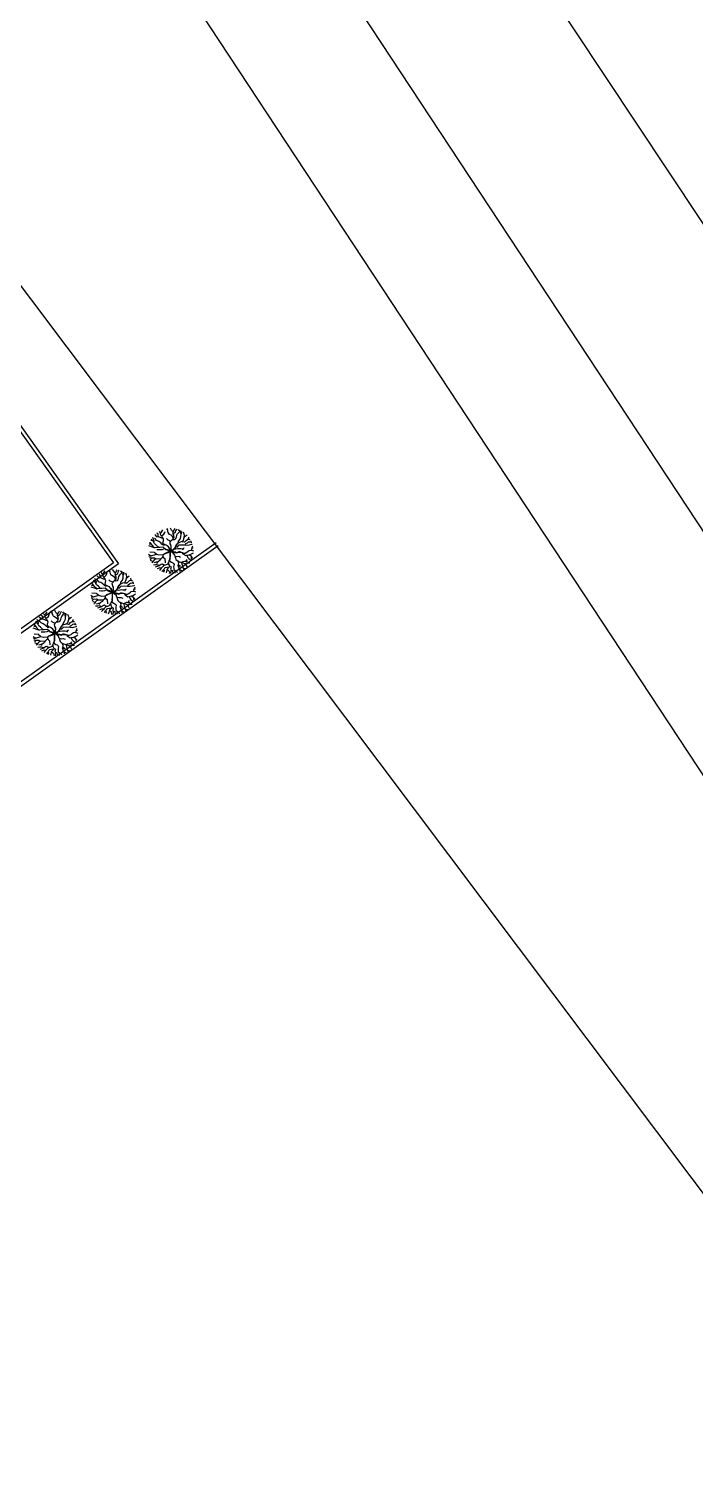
# Model space of a CAD drawing. Extents: x 532522 to 2902776, y -101917278 to 111238625.
# Drawn here: x 2901491.6 to 2901534.2, y 2548697.9 to 2548789.7 of the extents above; entities that cross this region are included whole.
import ezdxf

# ---------------------------------------------------------------- set-up
doc = ezdxf.new("R2010")
doc.units = 0
doc.header["$LTSCALE"] = 1000
doc.header["$MEASUREMENT"] = 0
doc.linetypes.add('DASHDOT', pattern=[1, 0.5, -0.25, 0, -0.25])
doc.layers.get('0').update_dxf_attribs({"linetype": 'CONTINUOUS'})
for name, color, linetype in [('1', 7, 'CONTINUOUS'), ('34', 7, 'CONTINUOUS'), ('施工临建布置', 7, 'CONTINUOUS'), ('道路', 5, 'CONTINUOUS')]:
    doc.layers.add(name, color=color, linetype=linetype)

# ---------------------------------------------------------------- blocks, each defined once
blk = doc.blocks.new('A$C2C9E3C41')
at = {"color": 8, "linetype": 'Continuous'}
blk.add_circle((1441, 1444), 22.6, dxfattribs=at)
at = {"layer": '34', "color": 95, "linetype": 'Continuous'}
for p, q in [((968, 2693), (929, 2790)), ((1148, 2767), (1129, 2849)), ((1129, 2688), (1148, 2767)), ((1254, 2730), (1213, 2866)), ((1356, 2697), (1362, 2882)), ((1489, 2789), (1477, 2884)), ((1542, 2734), (1489, 2789)), ((1531, 2725), (1619, 2802)), ((1619, 2802), (1635, 2871)), ((1798, 2710), (1812, 2836)), ((1854, 2733), (1940, 2795)), ((100, 1879), (62, 1858)), ((205, 1942), (100, 1879)), ((146, 2003), (119, 2015)), ((243, 1902), (146, 2003)), ((335, 2182), (202, 2178)), ((307, 1851), (243, 1902)), ((414, 2021), (266, 2040)), ((570, 2272), (301, 2318)), ((416, 1819), (307, 1851)), ((428, 2192), (335, 2182)), ((548, 2417), (404, 2442)), ((492, 2021), (414, 2021)), ((734, 1854), (415, 1819)), ((492, 2021), (423, 2100)), ((492, 2224), (428, 2192)), ((552, 2256), (492, 2224)), ((552, 1989), (492, 2021)), ((663, 2445), (534, 2562)), ((580, 2417), (548, 2417)), ((570, 2272), (552, 2256)), ((677, 1933), (552, 1989)), ((701, 2208), (570, 2272)), ((667, 2442), (580, 2417)), ((714, 2403), (663, 2445)), ((733, 1854), (677, 1933)), ((739, 2605), (682, 2667)), ((781, 2201), (701, 2208)), ((792, 2348), (714, 2403)), ((808, 1803), (734, 1854)), ((811, 2560), (739, 2605)), ((838, 2634), (757, 2711)), ((862, 2288), (781, 2201)), ((861, 2288), (792, 2348)), ((811, 2560), (829, 2601)), ((871, 2470), (811, 2560)), ((829, 2601), (838, 2634)), ((942, 2296), (862, 2288)), ((923, 2449), (871, 2470)), ((1185, 2449), (923, 2449)), ((925, 1783), (996, 1865)), ((1012, 2288), (942, 2296)), ((1005, 2615), (968, 2693)), ((996, 1865), (975, 2137)), ((1033, 2559), (1005, 2615)), ((1096, 2250), (1012, 2288)), ((1020, 2585), (1093, 2633)), ((1102, 2508), (1033, 2559)), ((1093, 2633), (1129, 2688)), ((1174, 2152), (1096, 2250)), ((1175, 2458), (1102, 2508)), ((1170, 2254), (1212, 2379)), ((1175, 2139), (1170, 2254)), ((1217, 2416), (1175, 2458)), ((1216, 2061), (1175, 2139)), ((1212, 2379), (1217, 2416)), ((1215, 2401), (1300, 2453)), ((1295, 1964), (1216, 2061)), ((1236, 2596), (1268, 2642)), ((1277, 2531), (1236, 2596)), ((1263, 2665), (1254, 2730)), ((1260, 2631), (1263, 2665)), ((1263, 2003), (1286, 2079)), ((1268, 2642), (1356, 2697)), ((1300, 2453), (1277, 2531)), ((1286, 2079), (1374, 2157)), ((1309, 1922), (1295, 1964)), ((1309, 1922), (1330, 1861)), ((1326, 1833), (1320, 1890)), ((1330, 1861), (1350, 1780)), ((1374, 2157), (1443, 2208)), ((1443, 2208), (1498, 2268)), ((1453, 2586), (1457, 2646)), ((1466, 2466), (1453, 2586)), ((1457, 2646), (1531, 2725)), ((1480, 2415), (1466, 2466)), ((1517, 2332), (1480, 2415)), ((1498, 2268), (1517, 2332)), ((1636, 1802), (1654, 1955)), ((1636, 1802), (1751, 1854)), ((1654, 1955), (1670, 2025)), ((1670, 2025), (1738, 2115)), ((1738, 2438), (1813, 2562)), ((1784, 2359), (1738, 2438)), ((1738, 2115), (1786, 2148)), ((1748, 2549), (1776, 2632)), ((1770, 2491), (1748, 2549)), ((1751, 1854), (1893, 1861)), ((1775, 2375), (1822, 2429)), ((1776, 2632), (1798, 2710)), ((1812, 2281), (1784, 2359)), ((1786, 2148), (1812, 2281)), ((1786, 2148), (1874, 2208)), ((1796, 2700), (1854, 2733)), ((1822, 2429), (1914, 2502)), ((1874, 2208), (2032, 2277)), ((1893, 1861), (2002, 1925)), ((1998, 2262), (2121, 2238)), ((2006, 2326), (2015, 2423)), ((2032, 2277), (2006, 2326)), ((2015, 2423), (2025, 2520)), ((2025, 2520), (2029, 2608)), ((2029, 2608), (2076, 2654)), ((2032, 2277), (2249, 2403)), ((2048, 2668), (2076, 2728)), ((2053, 2631), (2048, 2668)), ((2076, 2728), (2085, 2733)), ((2076, 2654), (2179, 2682)), ((2121, 2238), (2214, 2225)), ((2172, 1736), (2333, 1883)), ((2214, 2225), (2297, 2243)), ((2249, 2403), (2260, 2473)), ((2249, 2403), (2334, 2358)), ((2258, 2234), (2329, 2206)), ((2260, 2473), (2293, 2575)), ((2293, 2575), (2298, 2602)), ((2297, 2243), (2403, 2261)), ((2329, 2206), (2398, 2141)), ((2333, 1883), (2407, 1873)), ((2334, 2358), (2464, 2380)), ((2407, 1873), (2438, 2001)), ((2407, 1873), (2562, 1863)), ((2438, 2001), (2497, 2105)), ((2464, 2380), (2534, 2384)), ((2497, 2105), (2583, 2182)), ((2558, 1863), (2638, 1933)), ((2562, 1863), (2614, 1858)), ((2583, 2182), (2592, 2219)), ((2592, 2219), (2634, 2244)), ((2614, 1858), (2713, 1834)), ((2638, 1933), (2670, 1997)), ((2666, 2090), (2690, 2165)), ((2670, 1997), (2666, 2090)), ((2670, 2001), (2746, 2058)), ((58, 1510), (0, 1455)), ((9, 1562), (154, 1567)), ((76, 1684), (19, 1677)), ((90, 1771), (46, 1804)), ((146, 1561), (58, 1510)), ((113, 1722), (76, 1684)), ((113, 1722), (90, 1771)), ((391, 1378), (97, 1315)), ((370, 1061), (99, 917)), ((330, 1740), (113, 1722)), ((154, 1567), (506, 1510)), ((343, 960), (320, 914)), ((415, 1819), (330, 1740)), ((404, 1043), (343, 960)), ((424, 1097), (370, 1061)), ((411, 1430), (391, 1378)), ((487, 1102), (404, 1043)), ((493, 1506), (411, 1430)), ((487, 1102), (424, 1097)), ((570, 932), (468, 826)), ((773, 1125), (487, 1102)), ((506, 1510), (653, 1582)), ((718, 1269), (570, 1241)), ((666, 1070), (570, 932)), ((653, 1582), (911, 1604)), ((773, 1125), (666, 1070)), ((787, 1286), (718, 1269)), ((981, 1129), (773, 1125)), ((911, 1286), (787, 1286)), ((887, 1717), (808, 1803)), ((939, 926), (879, 834)), ((911, 1604), (887, 1717)), ((889, 1707), (925, 1783)), ((911, 1604), (1032, 1566)), ((1069, 1237), (911, 1286)), ((1017, 1009), (939, 926)), ((994, 1566), (950, 1592)), ((1069, 1229), (981, 1129)), ((1057, 1549), (994, 1566)), ((1068, 1014), (1017, 1009)), ((1068, 963), (1022, 908)), ((1032, 1566), (1133, 1543)), ((1053, 1211), (1089, 1270)), ((1142, 1528), (1057, 1549)), ((1128, 1000), (1068, 1014)), ((1110, 1004), (1068, 963)), ((1123, 1290), (1069, 1229)), ((1089, 1270), (1116, 1312)), ((1116, 1312), (1186, 1346)), ((1160, 1312), (1123, 1290)), ((1197, 1041), (1128, 1000)), ((1133, 1543), (1246, 1514)), ((1233, 1505), (1142, 1528)), ((1239, 1345), (1160, 1312)), ((1186, 1346), (1253, 1377)), ((1259, 1089), (1197, 1041)), ((1306, 1478), (1233, 1505)), ((1336, 1381), (1239, 1345)), ((1246, 1514), (1362, 1478)), ((1253, 1377), (1338, 1406)), ((1322, 1174), (1259, 1089)), ((1259, 1089), (1259, 1089)), ((1363, 1458), (1306, 1478)), ((1310, 1158), (1326, 1206)), ((1357, 1241), (1322, 1174)), ((1341, 1766), (1326, 1833)), ((1326, 1206), (1357, 1270)), ((1391, 1401), (1336, 1381)), ((1338, 1406), (1388, 1423)), ((1357, 1664), (1341, 1766)), ((1350, 1780), (1365, 1691)), ((1374, 1576), (1357, 1664)), ((1410, 1359), (1357, 1241)), ((1357, 1270), (1384, 1331)), ((1362, 1478), (1380, 1473)), ((1396, 1445), (1363, 1458)), ((1365, 1691), (1378, 1602)), ((1402, 1496), (1374, 1576)), ((1378, 1602), (1407, 1542)), ((1380, 1473), (1400, 1480)), ((1384, 1331), (1406, 1384)), ((1388, 1423), (1400, 1432)), ((1405, 1397), (1391, 1401)), ((1400, 1432), (1396, 1445)), ((1400, 1480), (1402, 1496)), ((1406, 1384), (1405, 1397)), ((1407, 1542), (1434, 1487)), ((1421, 1369), (1410, 1359)), ((1434, 1362), (1421, 1369)), ((1434, 1487), (1442, 1480)), ((1465, 1287), (1434, 1362)), ((1442, 1480), (1462, 1495)), ((1461, 1405), (1457, 1389)), ((1457, 1389), (1485, 1291)), ((1478, 1411), (1461, 1405)), ((1462, 1495), (1501, 1543)), ((1486, 1206), (1465, 1287)), ((1472, 989), (1466, 917)), ((1487, 1063), (1472, 989)), ((1588, 1391), (1478, 1411)), ((1485, 1291), (1506, 1191)), ((1485, 1050), (1493, 1132)), ((1493, 1132), (1486, 1206)), ((1510, 1149), (1487, 1063)), ((1559, 1593), (1494, 1487)), ((1494, 1487), (1554, 1526)), ((1501, 1543), (1572, 1633)), ((1511, 1478), (1502, 1462)), ((1502, 1462), (1505, 1445)), ((1505, 1445), (1524, 1434)), ((1506, 1191), (1510, 1149)), ((1573, 1522), (1511, 1478)), ((1524, 1434), (1597, 1415)), ((1554, 1526), (1608, 1561)), ((1608, 1658), (1559, 1593)), ((1572, 1633), (1601, 1673)), ((1630, 1554), (1573, 1522)), ((1633, 1367), (1588, 1391)), ((1597, 1415), (1620, 1410)), ((1601, 1673), (1626, 1752)), ((1636, 1802), (1608, 1658)), ((1608, 1561), (1658, 1573)), ((1620, 1410), (1693, 1345)), ((1716, 1574), (1630, 1554)), ((1701, 1304), (1633, 1367)), ((1658, 1573), (1733, 1597)), ((1693, 1345), (1779, 1372)), ((1693, 1345), (1730, 1310)), ((1750, 1234), (1701, 1304)), ((1786, 1615), (1716, 1574)), ((1730, 1310), (1795, 1208)), ((1733, 1597), (1789, 1630)), ((1797, 1170), (1750, 1234)), ((1779, 1372), (1913, 1367)), ((1856, 1600), (1786, 1615)), ((1789, 1630), (1916, 1598)), ((1795, 1208), (1875, 1258)), ((1795, 1208), (1886, 1106)), ((1844, 1111), (1797, 1170)), ((1937, 1060), (1844, 1111)), ((1900, 1585), (1856, 1600)), ((1875, 1258), (2019, 1150)), ((1886, 1106), (1982, 1020)), ((1926, 1587), (1900, 1585)), ((1913, 1367), (2005, 1376)), ((1916, 1598), (2122, 1640)), ((2001, 1594), (1926, 1587)), ((2121, 983), (1982, 1020)), ((1982, 1020), (2027, 902)), ((2084, 1632), (2001, 1594)), ((2005, 1376), (2084, 1390)), ((2019, 1150), (2236, 1162)), ((2084, 1390), (2172, 1422)), ((2245, 961), (2121, 983)), ((2122, 1640), (2172, 1653)), ((2131, 1642), (2172, 1736)), ((2172, 1653), (2213, 1698)), ((2172, 1422), (2282, 1389)), ((2189, 1417), (2199, 1435)), ((2199, 1435), (2227, 1491)), ((2213, 1698), (2324, 1717)), ((2236, 1162), (2419, 1205)), ((2245, 961), (2361, 997)), ((2312, 901), (2245, 961)), ((2282, 1389), (2319, 1366)), ((2324, 1717), (2430, 1684)), ((2361, 997), (2402, 1010)), ((2402, 1010), (2508, 927)), ((2419, 1205), (2573, 1245)), ((2419, 1205), (2466, 1126)), ((2430, 1684), (2532, 1619)), ((2466, 1126), (2564, 1093)), ((2508, 927), (2596, 881)), ((2532, 1619), (2601, 1587)), ((2564, 1093), (2637, 1047)), ((2573, 1245), (2830, 1229)), ((2601, 1587), (2693, 1577)), ((2637, 1047), (2706, 1042)), ((2693, 1577), (2818, 1623)), ((2706, 1042), (2748, 1051)), ((2713, 1834), (2845, 1775)), ((2748, 1051), (2803, 1083)), ((2766, 1061), (2799, 1028)), ((2774, 1607), (2781, 1513)), ((2781, 1513), (2822, 1457)), ((2799, 1028), (2815, 1001)), ((2803, 1083), (2841, 1089)), ((2818, 1623), (2869, 1653)), ((2818, 1463), (2884, 1466)), ((2822, 1457), (2855, 1383)), ((2830, 1229), (2861, 1207)), ((2855, 1383), (2880, 1334)), ((186, 822), (140, 822)), ((291, 859), (186, 822)), ((223, 725), (206, 700)), ((274, 826), (223, 725)), ((320, 914), (274, 826)), ((310, 608), (277, 593)), ((362, 614), (310, 608)), ((362, 614), (340, 512)), ((431, 683), (362, 614)), ((458, 549), (425, 419)), ((468, 826), (431, 683)), ((450, 758), (482, 641)), ((482, 641), (458, 549)), ((583, 563), (537, 498)), ((634, 327), (580, 286)), ((643, 655), (583, 563)), ((694, 419), (634, 327)), ((689, 687), (643, 655)), ((763, 733), (689, 687)), ((754, 452), (694, 419)), ((777, 230), (726, 190)), ((795, 433), (754, 452)), ((818, 784), (763, 733)), ((790, 294), (777, 230)), ((797, 434), (786, 382)), ((786, 382), (790, 294)), ((915, 506), (795, 433)), ((879, 834), (818, 784)), ((920, 151), (899, 106)), ((985, 553), (915, 506)), ((934, 211), (920, 151)), ((960, 252), (934, 211)), ((966, 354), (948, 271)), ((948, 271), (975, 230)), ((1003, 433), (966, 354)), ((975, 230), (1007, 183)), ((982, 388), (1072, 382)), ((1074, 584), (985, 553)), ((1030, 483), (1003, 433)), ((1007, 183), (1049, 123)), ((1022, 908), (1022, 862)), ((1022, 862), (1026, 820)), ((1026, 820), (1045, 783)), ((1058, 543), (1030, 483)), ((1045, 783), (1068, 751)), ((1049, 123), (1137, 33)), ((1086, 617), (1058, 543)), ((1068, 751), (1091, 663)), ((1072, 382), (1165, 321)), ((1091, 663), (1086, 617)), ((1165, 321), (1229, 215)), ((1229, 215), (1260, 156)), ((1372, 734), (1290, 628)), ((1537, 826), (1372, 734)), ((1439, 114), (1381, 1)), ((1441, 164), (1433, 0)), ((1455, 247), (1441, 164)), ((1469, 330), (1455, 247)), ((1466, 917), (1465, 906)), ((1465, 906), (1502, 856)), ((1515, 390), (1469, 330)), ((1502, 856), (1562, 805)), ((1612, 463), (1515, 390)), ((1562, 805), (1603, 768)), ((1603, 768), (1635, 740)), ((1686, 542), (1612, 463)), ((1681, 136), (1630, 12)), ((1635, 740), (1686, 703)), ((1642, 736), (1728, 758)), ((1732, 209), (1681, 136)), ((1686, 703), (1728, 671)), ((1723, 615), (1686, 542)), ((1743, 653), (1723, 615)), ((1728, 758), (1802, 754)), ((1728, 671), (1755, 638)), ((1774, 269), (1732, 209)), ((1755, 412), (1746, 366)), ((1746, 366), (1750, 325)), ((1747, 356), (1806, 357)), ((1750, 325), (1765, 278)), ((1755, 638), (1778, 601)), ((1774, 477), (1755, 412)), ((1765, 278), (1801, 241)), ((1778, 601), (1774, 518)), ((1774, 518), (1774, 477)), ((1801, 241), (1825, 200)), ((1802, 754), (1871, 717)), ((1806, 357), (1852, 348)), ((1825, 200), (1861, 145)), ((1852, 348), (1912, 310)), ((1861, 145), (1918, 80)), ((1871, 717), (1926, 615)), ((1912, 310), (1954, 232)), ((1926, 615), (1958, 527)), ((1954, 232), (1990, 172)), ((1958, 527), (2009, 458)), ((1990, 172), (2039, 129)), ((2009, 458), (2088, 384)), ((2027, 902), (2144, 783)), ((2088, 384), (2147, 333)), ((2157, 244), (2126, 173)), ((2144, 783), (2213, 662)), ((2147, 333), (2185, 296)), ((2188, 280), (2157, 244)), ((2185, 296), (2200, 215)), ((2213, 662), (2243, 485)), ((2243, 485), (2235, 418)), ((2235, 418), (2286, 272)), ((2243, 485), (2281, 443)), ((2281, 443), (2305, 374)), ((2305, 374), (2348, 320)), ((2365, 796), (2312, 901)), ((2424, 700), (2365, 796)), ((2443, 508), (2421, 382)), ((2424, 700), (2462, 590)), ((2618, 606), (2424, 700)), ((2462, 590), (2443, 508)), ((2596, 881), (2651, 867)), ((2634, 871), (2697, 821)), ((2651, 867), (2716, 895)), ((2697, 821), (2706, 748)), ((2716, 895), (2778, 899))]:
    blk.add_line(p, q, dxfattribs=at)

msp = doc.modelspace()

# ---------------------------------------------------------------- linework, layer by layer
at = {"layer": '1', "color": 1, "linetype": 'Continuous'}
for p, q in [((2901646.872, 2548587.518, -9.77), (2901494.092, 2548819.271, 1.759)), ((2901613.586, 2548610.61), (2901481.477, 2548786.087, -76.578))]:
    msp.add_line(p, q, dxfattribs=at)
at = {"layer": '1', "linetype": 'Continuous'}
for p, q in [((2901484.84, 2548772.721), (2901497.013, 2548755.609)), ((2901484.896, 2548773.056), (2901497.348, 2548755.553)), ((2901503.574, 2548756.89), (2901457.087, 2548723.819)), ((2901503.719, 2548756.698), (2901457.227, 2548723.624)), ((2901497.013, 2548755.609), (2901455.488, 2548726.068)), ((2901497.348, 2548755.553), (2901455.627, 2548725.873))]:
    msp.add_line(p, q, dxfattribs=at)
at = {"layer": '1', "color": 1, "linetype": 'Continuous', "extrusion": (0.000184419, -0.049437, 0.998777), "const_width": 1, "elevation": -125468.162}
msp.add_lwpolyline([(2910858.575, 2534869.4), (2911057.13, 2534588.184)], dxfattribs=at)
at = {"layer": '施工临建布置', "color": 6, "linetype": 'Continuous'}
msp.add_lwpolyline([(2901707.117, 2548826.211), (2901502.167, 2548826.211), (2901578.988, 2548710.698), (2901720.967, 2548803.633)], close=True, dxfattribs=at)
at = {"layer": '道路', "color": 4, "linetype": 'DASHDOT', "ltscale": 5}
msp.add_line((2901648.039, 2548570.158), (2901487.539, 2548813.621), dxfattribs=at)

# ---------------------------------------------------------------- block references
at = {"layer": '34', "color": 95, "linetype": 'Continuous', "xscale": -0.001, "yscale": 0.001, "zscale": 0.001, "rotation": 188.6106284007649}
for p in [(2901499.045, 2548757.592), (2901495.35, 2548754.965), (2901491.655, 2548752.339)]:
    msp.add_blockref('A$C2C9E3C41', p, dxfattribs=at)

doc.saveas('drawing.dxf')
